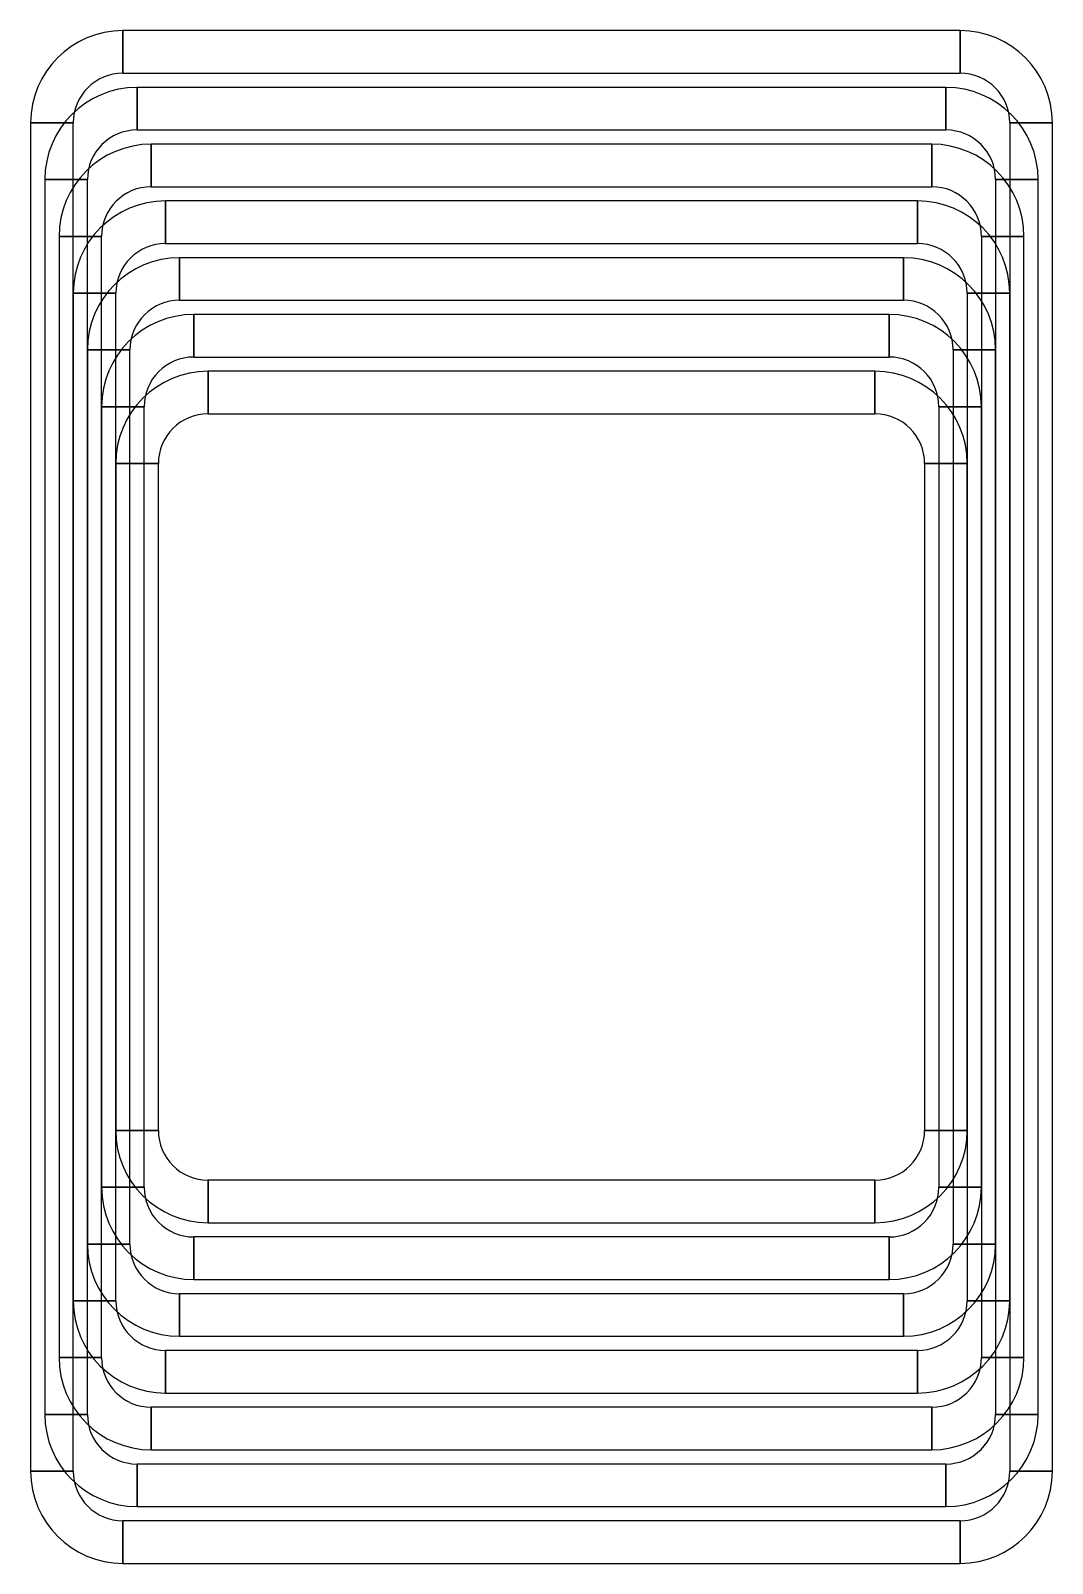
# Model space of a CAD drawing. Header units: metres. Extents: x -36 to 36, y -54 to 54.
import ezdxf

# ---------------------------------------------------------------- set-up
doc = ezdxf.new("R2010")
doc.units = ezdxf.units.M

msp = doc.modelspace()

# ---------------------------------------------------------------- linework, layer by layer
at = {"layer": 'PARAMETRIX'}
for p, q in [((29.5, 54), (-29.5, 54)), ((-29.5, 54), (-29.5, 51)), ((-29.5, 51), (-29.5, 54)), ((29.5, 54), (29.5, 51)), ((29.5, 51), (29.5, 54)), ((-29.5, 51), (29.5, 51)), ((28.5, 50), (-28.5, 50)), ((-28.5, 50), (-28.5, 47)), ((-28.5, 47), (-28.5, 50)), ((28.5, 50), (28.5, 47)), ((28.5, 47), (28.5, 50)), ((-36, 47.5), (-33, 47.5)), ((-36, 47.5), (-36, -47.5)), ((-33, 47.5), (-36, 47.5)), ((-33, -47.5), (-33, 47.5)), ((-28.5, 47), (28.5, 47)), ((36, 47.5), (33, 47.5)), ((33, 47.5), (33, -47.5)), ((33, 47.5), (36, 47.5)), ((36, -47.5), (36, 47.5)), ((27.5, 46), (-27.5, 46)), ((-27.5, 46), (-27.5, 43)), ((-27.5, 43), (-27.5, 46)), ((27.5, 46), (27.5, 43)), ((27.5, 43), (27.5, 46)), ((-35, 43.5), (-32, 43.5)), ((-35, 43.5), (-35, -43.5)), ((-32, 43.5), (-35, 43.5)), ((-32, -43.5), (-32, 43.5)), ((35, 43.5), (32, 43.5)), ((32, 43.5), (32, -43.5)), ((32, 43.5), (35, 43.5)), ((35, -43.5), (35, 43.5)), ((-27.5, 43), (27.5, 43)), ((26.5, 42), (-26.5, 42)), ((-26.5, 42), (-26.5, 39)), ((-26.5, 39), (-26.5, 42)), ((26.5, 42), (26.5, 39)), ((26.5, 39), (26.5, 42)), ((-34, 39.5), (-31, 39.5)), ((-34, 39.5), (-34, -39.5)), ((-31, 39.5), (-34, 39.5)), ((-31, -39.5), (-31, 39.5)), ((-26.5, 39), (26.5, 39)), ((34, 39.5), (31, 39.5)), ((31, 39.5), (31, -39.5)), ((31, 39.5), (34, 39.5)), ((34, -39.5), (34, 39.5)), ((25.5, 38), (-25.5, 38)), ((-25.5, 38), (-25.5, 35)), ((-25.5, 35), (-25.5, 38)), ((25.5, 38), (25.5, 35)), ((25.5, 35), (25.5, 38)), ((-33, 35.5), (-30, 35.5)), ((-33, 35.5), (-33, -35.5)), ((-30, 35.5), (-33, 35.5)), ((-30, -35.5), (-30, 35.5)), ((-25.5, 35), (25.5, 35)), ((33, 35.5), (30, 35.5)), ((30, 35.5), (30, -35.5)), ((30, 35.5), (33, 35.5)), ((33, -35.5), (33, 35.5)), ((24.5, 34), (-24.5, 34)), ((-24.5, 34), (-24.5, 31)), ((-24.5, 31), (-24.5, 34)), ((24.5, 34), (24.5, 31)), ((24.5, 31), (24.5, 34)), ((-32, 31.5), (-29, 31.5)), ((-32, 31.5), (-32, -31.5)), ((-29, 31.5), (-32, 31.5)), ((-29, -31.5), (-29, 31.5)), ((32, 31.5), (29, 31.5)), ((29, 31.5), (29, -31.5)), ((29, 31.5), (32, 31.5)), ((32, -31.5), (32, 31.5)), ((-24.5, 31), (24.5, 31)), ((23.5, 30), (-23.5, 30)), ((-23.5, 30), (-23.5, 27)), ((-23.5, 27), (-23.5, 30)), ((23.5, 30), (23.5, 27)), ((23.5, 27), (23.5, 30)), ((-31, 27.5), (-28, 27.5)), ((-31, 27.5), (-31, -27.5)), ((-28, 27.5), (-31, 27.5)), ((-28, -27.5), (-28, 27.5)), ((-23.5, 27), (23.5, 27)), ((31, 27.5), (28, 27.5)), ((28, 27.5), (28, -27.5)), ((28, 27.5), (31, 27.5)), ((31, -27.5), (31, 27.5)), ((-30, 23.5), (-27, 23.5)), ((-30, 23.5), (-30, -23.5)), ((-27, 23.5), (-30, 23.5)), ((-27, -23.5), (-27, 23.5)), ((30, 23.5), (27, 23.5)), ((27, 23.5), (27, -23.5)), ((27, 23.5), (30, 23.5)), ((30, -23.5), (30, 23.5)), ((-30, -23.5), (-27, -23.5)), ((-27, -23.5), (-30, -23.5)), ((30, -23.5), (27, -23.5)), ((27, -23.5), (30, -23.5)), ((23.5, -27), (-23.5, -27)), ((-23.5, -27), (-23.5, -30)), ((-23.5, -30), (-23.5, -27)), ((23.5, -30), (23.5, -27)), ((23.5, -27), (23.5, -30)), ((-31, -27.5), (-28, -27.5)), ((-28, -27.5), (-31, -27.5)), ((31, -27.5), (28, -27.5)), ((28, -27.5), (31, -27.5)), ((-23.5, -30), (23.5, -30)), ((24.5, -31), (-24.5, -31)), ((-24.5, -31), (-24.5, -34)), ((-24.5, -34), (-24.5, -31)), ((24.5, -34), (24.5, -31)), ((24.5, -31), (24.5, -34)), ((-32, -31.5), (-29, -31.5)), ((-29, -31.5), (-32, -31.5)), ((32, -31.5), (29, -31.5)), ((29, -31.5), (32, -31.5)), ((-24.5, -34), (24.5, -34)), ((-33, -35.5), (-30, -35.5)), ((-30, -35.5), (-33, -35.5)), ((25.5, -35), (-25.5, -35)), ((-25.5, -35), (-25.5, -38)), ((-25.5, -38), (-25.5, -35)), ((25.5, -38), (25.5, -35)), ((25.5, -35), (25.5, -38)), ((33, -35.5), (30, -35.5)), ((30, -35.5), (33, -35.5)), ((-25.5, -38), (25.5, -38)), ((-34, -39.5), (-31, -39.5)), ((-31, -39.5), (-34, -39.5)), ((26.5, -39), (-26.5, -39)), ((-26.5, -39), (-26.5, -42)), ((-26.5, -42), (-26.5, -39)), ((26.5, -42), (26.5, -39)), ((26.5, -39), (26.5, -42)), ((34, -39.5), (31, -39.5)), ((31, -39.5), (34, -39.5)), ((-26.5, -42), (26.5, -42)), ((27.5, -43), (-27.5, -43)), ((-27.5, -43), (-27.5, -46)), ((-27.5, -46), (-27.5, -43)), ((27.5, -46), (27.5, -43)), ((27.5, -43), (27.5, -46)), ((-35, -43.5), (-32, -43.5)), ((-32, -43.5), (-35, -43.5)), ((35, -43.5), (32, -43.5)), ((32, -43.5), (35, -43.5)), ((-27.5, -46), (27.5, -46)), ((-36, -47.5), (-33, -47.5)), ((-33, -47.5), (-36, -47.5)), ((28.5, -47), (-28.5, -47)), ((-28.5, -47), (-28.5, -50)), ((-28.5, -50), (-28.5, -47)), ((28.5, -50), (28.5, -47)), ((28.5, -47), (28.5, -50)), ((36, -47.5), (33, -47.5)), ((33, -47.5), (36, -47.5)), ((-28.5, -50), (28.5, -50)), ((29.5, -51), (-29.5, -51)), ((-29.5, -51), (-29.5, -54)), ((-29.5, -54), (-29.5, -51)), ((29.5, -54), (29.5, -51)), ((29.5, -51), (29.5, -54)), ((-29.5, -54), (29.5, -54))]:
    msp.add_line(p, q, dxfattribs=at)
for centre, radius, start, end in [((-29.5, 47.5), 6.5, 90, 180), ((29.5, 47.5), 6.5, 360, 90), ((-29.5, 47.5), 3.5, 90, 180), ((29.5, 47.5), 3.5, 0, 90), ((-28.5, 43.5), 6.5, 90, 180), ((28.5, 43.5), 6.5, 0, 90), ((-28.5, 43.5), 3.5, 90, 180), ((28.5, 43.5), 3.5, 360, 90), ((-27.5, 39.5), 6.5, 90, 180), ((27.5, 39.5), 6.5, 360, 90), ((-27.5, 39.5), 3.5, 90, 180), ((27.5, 39.5), 3.5, 0, 90), ((-26.5, 35.5), 6.5, 90, 180), ((26.5, 35.5), 6.5, 0, 90), ((-26.5, 35.5), 3.5, 90, 180), ((26.5, 35.5), 3.5, 0, 90), ((-25.5, 31.5), 6.5, 90, 180), ((25.5, 31.5), 6.5, 360, 90), ((-25.5, 31.5), 3.5, 90, 180), ((25.5, 31.5), 3.5, 0, 90), ((-24.5, 27.5), 6.5, 90, 180), ((24.5, 27.5), 6.5, 360, 90), ((-24.5, 27.5), 3.5, 90, 180), ((24.5, 27.5), 3.5, 0, 90), ((-23.5, 23.5), 6.5, 90, 180), ((23.5, 23.5), 6.5, 360, 90), ((-23.5, 23.5), 3.5, 90, 180), ((23.5, 23.5), 3.5, 360, 90), ((-23.5, -23.5), 6.5, 180, 270), ((-23.5, -23.5), 3.5, 180, 270), ((23.5, -23.5), 6.5, 270, 0), ((23.5, -23.5), 3.5, 270, 0), ((-24.5, -27.5), 6.5, 180, 270), ((-24.5, -27.5), 3.5, 180, 270), ((24.5, -27.5), 6.5, 270, 0), ((24.5, -27.5), 3.5, 270, 0), ((-25.5, -31.5), 6.5, 180, 270), ((-25.5, -31.5), 3.5, 180, 270), ((25.5, -31.5), 6.5, 270, 0), ((25.5, -31.5), 3.5, 270, 0), ((-26.5, -35.5), 6.5, 180, 270), ((-26.5, -35.5), 3.5, 180, 270), ((26.5, -35.5), 6.5, 270, 0), ((26.5, -35.5), 3.5, 270, 0), ((-27.5, -39.5), 6.5, 180, 270), ((-27.5, -39.5), 3.5, 180, 270), ((27.5, -39.5), 6.5, 270, 0), ((27.5, -39.5), 3.5, 270, 0), ((-28.5, -43.5), 6.5, 180, 270), ((-28.5, -43.5), 3.5, 180, 270), ((28.5, -43.5), 6.5, 270, 0), ((28.5, -43.5), 3.5, 270, 0), ((-29.5, -47.5), 6.5, 180, 270), ((-29.5, -47.5), 3.5, 180, 270), ((29.5, -47.5), 6.5, 270, 0), ((29.5, -47.5), 3.5, 270, 0)]:
    msp.add_arc(centre, radius, start, end, dxfattribs=at)

doc.saveas('drawing.dxf')
